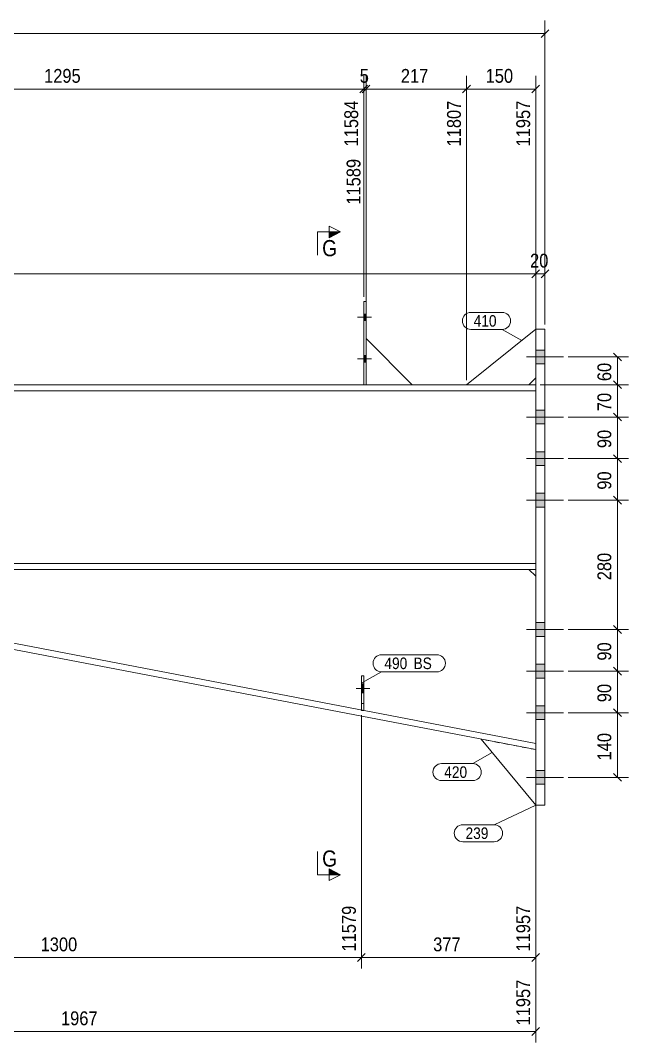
# Model space of a CAD drawing. Header units: millimetres. Extents: x 2 to 1174, y 1 to 825.
# Drawn here: x 876.6 to 1008.3, y 247.8 to 469.1 of the extents above; entities that cross this region are included whole.
import ezdxf

# ---------------------------------------------------------------- set-up
doc = ezdxf.new("R2010")
doc.units = ezdxf.units.MM
for name, pattern in [('XKITLINE00', [0]), ('XKITLINE01', [4, 1, -1, 1, -1]), ('XKITLINE02', [4, 2, -2])]:
    doc.linetypes.add(name, pattern=pattern)
for name, color, linetype, lineweight in [('Bolt', 3, 'Continuous', 0), ('Dimensions', 7, 'Continuous', 0), ('Part', 2, 'Continuous', 0), ('PartMark', 7, 'Continuous', 0), ('Section', 6, 'Continuous', 0)]:
    doc.layers.add(name, color=color, linetype=linetype, lineweight=lineweight)
doc.styles.add('ARIAL', font='ARIAL.TTF')

# ---------------------------------------------------------------- blocks, each defined once
blk = doc.blocks.new('*A11')
at = {"layer": 'Part', "color": 2, "linetype": 'XKITLINE00', "lineweight": 0}
for p, q in [((951.42, 408.22), (950.92, 408.22)), ((950.92, 408.22), (950.92, 390.22)), ((951.42, 390.22), (951.42, 408.22))]:
    blk.add_line(p, q, dxfattribs=at)
at = {"layer": 'Part', "color": 7, "linetype": 'XKITLINE01', "lineweight": 0}
blk.add_line((950.92, 390.22), (951.42, 390.22), dxfattribs=at)
blk = doc.blocks.new('*A12')
at = {"layer": 'Part', "color": 7, "linetype": 'XKITLINE01', "lineweight": 0}
for p, q in [((950.42, 327.19), (950.42, 319.69)), ((950.92, 327.19), (950.42, 327.19)), ((950.92, 319.69), (950.92, 327.19)), ((950.42, 321.19), (950.92, 321.19)), ((950.42, 319.69), (950.92, 319.69))]:
    blk.add_line(p, q, dxfattribs=at)
blk = doc.blocks.new('*A13')
at = {"layer": 'Part', "color": 2, "linetype": 'XKITLINE00', "lineweight": 0}
blk.add_line((961.42, 390.22), (951.42, 400.22), dxfattribs=at)
at = {"layer": 'Part', "color": 7, "linetype": 'XKITLINE01', "lineweight": 0}
for p, q in [((951.42, 400.22), (951.42, 390.22)), ((951.42, 390.22), (961.42, 390.22))]:
    blk.add_line(p, q, dxfattribs=at)
blk = doc.blocks.new('*A35')
at = {"layer": 'Part', "color": 2, "linetype": 'XKITLINE00', "lineweight": 0}
for p, q in [((988.16, 402.22), (973.16, 390.22)), ((986.66, 390.22), (988.16, 391.72))]:
    blk.add_line(p, q, dxfattribs=at)
at = {"layer": 'Part', "color": 7, "linetype": 'XKITLINE01', "lineweight": 0}
for p, q in [((988.16, 391.72), (988.16, 402.22)), ((973.16, 390.22), (986.66, 390.22))]:
    blk.add_line(p, q, dxfattribs=at)
blk = doc.blocks.new('*A36')
at = {"layer": 'Part', "color": 2, "linetype": 'XKITLINE00', "lineweight": 0}
for p, q in [((988.16, 299.22), (988.16, 402.22)), ((988.16, 402.22), (990.16, 402.22)), ((990.16, 402.22), (990.16, 299.22)), ((990.16, 299.22), (988.16, 299.22))]:
    blk.add_line(p, q, dxfattribs=at)
blk = doc.blocks.new('*A37')
at = {"layer": 'Part', "color": 2, "linetype": 'XKITLINE00', "lineweight": 0}
blk.add_line((976.38, 313.48), (988.16, 299.22), dxfattribs=at)
at = {"layer": 'Part', "color": 7, "linetype": 'XKITLINE01', "lineweight": 0}
for p, q in [((988.16, 311.22), (976.38, 313.48)), ((988.16, 299.22), (988.16, 311.22))]:
    blk.add_line(p, q, dxfattribs=at)
blk = doc.blocks.new('*A45')
at = {"layer": 'Part', "color": 2, "linetype": 'XKITLINE00', "lineweight": 0}
for p, q in [((950.92, 327.19), (950.42, 327.19)), ((950.42, 327.19), (950.42, 319.79)), ((950.92, 327.19), (950.92, 319.69))]:
    blk.add_line(p, q, dxfattribs=at)
at = {"layer": 'Part', "color": 7, "linetype": 'XKITLINE01', "lineweight": 0}
for p, q in [((950.42, 321.19), (950.92, 321.19)), ((950.42, 319.69), (950.42, 319.79)), ((950.92, 319.69), (950.42, 319.69))]:
    blk.add_line(p, q, dxfattribs=at)
blk = doc.blocks.new('*A56')
at = {"layer": 'Part', "color": 2, "linetype": 'XKITLINE00', "lineweight": 0}
for p, q in [((791.75, 348.94), (791.99, 350.22)), ((988.16, 312.54), (791.99, 350.22)), ((988.16, 348.76), (986.7, 350.22)), ((988.16, 311.22), (791.75, 348.94))]:
    blk.add_line(p, q, dxfattribs=at)
at = {"layer": 'Part', "color": 7, "linetype": 'XKITLINE01', "lineweight": 0}
for p, q in [((986.7, 350.22), (791.99, 350.22)), ((988.16, 311.22), (988.16, 348.76))]:
    blk.add_line(p, q, dxfattribs=at)
blk = doc.blocks.new('*A59')
at = {"layer": 'Bolt'}
for points in [[(950.92, 405.52), (951.42, 405.52), (951.42, 404.12), (950.92, 404.12)], [(950.92, 405.52), (951.42, 405.52), (951.42, 404.12), (950.92, 404.12)], [(950.92, 396.52), (951.42, 396.52), (951.42, 395.12), (950.92, 395.12)], [(950.92, 396.52), (951.42, 396.52), (951.42, 395.12), (950.92, 395.12)]]:
    blk.add_hatch(color=3, dxfattribs=at).paths.add_polyline_path(points, flags=17)
at = {"layer": 'Bolt', "color": 3, "linetype": 'XKITLINE00', "lineweight": 0}
for p, q in [((951.42, 405.52), (950.92, 405.52)), ((951.42, 405.52), (950.92, 405.52)), ((952.58, 404.82), (949.58, 404.82)), ((952.58, 404.82), (949.58, 404.82)), ((951.42, 404.12), (950.92, 404.12)), ((951.42, 404.12), (950.92, 404.12)), ((951.42, 396.52), (950.92, 396.52)), ((951.42, 396.52), (950.92, 396.52)), ((952.58, 395.82), (949.58, 395.82)), ((952.58, 395.82), (949.58, 395.82)), ((951.42, 395.12), (950.92, 395.12)), ((951.42, 395.12), (950.92, 395.12))]:
    blk.add_line(p, q, dxfattribs=at)
blk = doc.blocks.new('*A60')
at = {"layer": 'Bolt', "color": 3, "linetype": 'XKITLINE02', "lineweight": 0}
for p, q in [((950.92, 325.48), (950.42, 325.48)), ((952.27, 324.49), (949.27, 324.49)), ((950.92, 323.51), (950.42, 323.51))]:
    blk.add_line(p, q, dxfattribs=at)
blk = doc.blocks.new('*A74')
at = {"layer": 'Bolt'}
for points in [[(990.16, 394.72), (988.16, 394.72), (988.16, 397.72), (990.16, 397.72)], [(990.16, 394.72), (988.16, 394.72), (988.16, 397.72), (990.16, 397.72)], [(990.16, 381.72), (988.16, 381.72), (988.16, 384.72), (990.16, 384.72)], [(990.16, 381.72), (988.16, 381.72), (988.16, 384.72), (990.16, 384.72)], [(990.16, 372.72), (988.16, 372.72), (988.16, 375.72), (990.16, 375.72)], [(990.16, 372.72), (988.16, 372.72), (988.16, 375.72), (990.16, 375.72)], [(990.16, 363.72), (988.16, 363.72), (988.16, 366.72), (990.16, 366.72)], [(990.16, 363.72), (988.16, 363.72), (988.16, 366.72), (990.16, 366.72)], [(990.16, 335.72), (988.16, 335.72), (988.16, 338.72), (990.16, 338.72)], [(990.16, 335.72), (988.16, 335.72), (988.16, 338.72), (990.16, 338.72)], [(990.16, 326.72), (988.16, 326.72), (988.16, 329.72), (990.16, 329.72)], [(990.16, 326.72), (988.16, 326.72), (988.16, 329.72), (990.16, 329.72)], [(990.16, 317.72), (988.16, 317.72), (988.16, 320.72), (990.16, 320.72)], [(990.16, 317.72), (988.16, 317.72), (988.16, 320.72), (990.16, 320.72)], [(990.16, 303.72), (988.16, 303.72), (988.16, 306.72), (990.16, 306.72)], [(990.16, 303.72), (988.16, 303.72), (988.16, 306.72), (990.16, 306.72)]]:
    blk.add_hatch(color=3, dxfattribs=at).paths.add_polyline_path(points, flags=17)
at = {"layer": 'Bolt', "color": 3, "linetype": 'XKITLINE00', "lineweight": 0}
for p, q in [((986.16, 396.22), (994.16, 396.22)), ((986.16, 396.22), (994.16, 396.22)), ((988.16, 397.72), (990.16, 397.72)), ((988.16, 397.72), (990.16, 397.72)), ((988.16, 394.72), (990.16, 394.72)), ((988.16, 394.72), (990.16, 394.72)), ((986.16, 383.22), (994.16, 383.22)), ((986.16, 383.22), (994.16, 383.22)), ((988.16, 384.72), (990.16, 384.72)), ((988.16, 384.72), (990.16, 384.72)), ((988.16, 381.72), (990.16, 381.72)), ((988.16, 381.72), (990.16, 381.72)), ((986.16, 374.22), (994.16, 374.22)), ((986.16, 374.22), (994.16, 374.22)), ((988.16, 375.72), (990.16, 375.72)), ((988.16, 375.72), (990.16, 375.72)), ((988.16, 372.72), (990.16, 372.72)), ((988.16, 372.72), (990.16, 372.72)), ((986.16, 365.22), (994.16, 365.22)), ((986.16, 365.22), (994.16, 365.22)), ((988.16, 366.72), (990.16, 366.72)), ((988.16, 366.72), (990.16, 366.72)), ((988.16, 363.72), (990.16, 363.72)), ((988.16, 363.72), (990.16, 363.72)), ((988.16, 338.72), (990.16, 338.72)), ((988.16, 338.72), (990.16, 338.72)), ((986.16, 337.22), (994.16, 337.22)), ((986.16, 337.22), (994.16, 337.22)), ((988.16, 335.72), (990.16, 335.72)), ((988.16, 335.72), (990.16, 335.72)), ((988.16, 329.72), (990.16, 329.72)), ((988.16, 329.72), (990.16, 329.72)), ((986.16, 328.22), (994.16, 328.22)), ((986.16, 328.22), (994.16, 328.22)), ((988.16, 326.72), (990.16, 326.72)), ((988.16, 326.72), (990.16, 326.72)), ((986.16, 319.22), (994.16, 319.22)), ((986.16, 319.22), (994.16, 319.22)), ((988.16, 320.72), (990.16, 320.72)), ((988.16, 320.72), (990.16, 320.72)), ((988.16, 317.72), (990.16, 317.72)), ((988.16, 317.72), (990.16, 317.72)), ((988.16, 306.72), (990.16, 306.72)), ((988.16, 306.72), (990.16, 306.72)), ((986.16, 305.22), (994.16, 305.22)), ((986.16, 305.22), (994.16, 305.22)), ((988.16, 303.72), (990.16, 303.72)), ((988.16, 303.72), (990.16, 303.72))]:
    blk.add_line(p, q, dxfattribs=at)
blk = doc.blocks.new('*A81')
at = {"layer": 'Bolt'}
blk.add_hatch(color=3, dxfattribs=at).paths.add_polyline_path([(950.92, 323.51), (950.42, 323.51), (950.42, 325.48), (950.92, 325.48)], flags=17)
at = {"layer": 'Bolt', "color": 3, "linetype": 'XKITLINE00', "lineweight": 0}
for p, q in [((950.92, 325.48), (950.42, 325.48)), ((952.27, 324.49), (949.27, 324.49)), ((950.92, 323.51), (950.42, 323.51))]:
    blk.add_line(p, q, dxfattribs=at)
blk = doc.blocks.new('*A87')
at = {"layer": 'Part', "color": 2, "linetype": 'XKITLINE00', "lineweight": 0}
for p, q in [((988.16, 390.22), (764.5, 390.22)), ((988.16, 388.92), (764.5, 388.92)), ((764.5, 351.52), (988.16, 351.52)), ((764.5, 350.22), (988.16, 350.22))]:
    blk.add_line(p, q, dxfattribs=at)
at = {"layer": 'Part', "color": 7, "linetype": 'XKITLINE01', "lineweight": 0}
blk.add_line((988.16, 350.22), (988.16, 390.22), dxfattribs=at)
blk = doc.blocks.new('*A228')
at = {"layer": 'Dimensions', "color": 7, "linetype": 'XKITLINE00', "lineweight": 0}
for p, q in [((990.16, 403.22), (990.16, 469.07)), ((991.01, 467.07), (989.31, 465.37)), ((74.23, 466.22), (990.16, 466.22))]:
    blk.add_line(p, q, dxfattribs=at)
at = {"layer": 'Dimensions', "color": 3}
blk.add_point((990.16, 466.22), dxfattribs=at)
blk = doc.blocks.new('*A234')
at = {"layer": 'Dimensions', "color": 7, "linetype": 'XKITLINE00', "lineweight": 0}
for p, q in [((988.16, 391.22), (988.16, 417.07)), ((84.86, 414.22), (988.16, 414.22)), ((989.01, 415.07), (987.31, 413.37))]:
    blk.add_line(p, q, dxfattribs=at)
at = {"layer": 'Dimensions', "color": 3}
blk.add_point((988.16, 414.22), dxfattribs=at)
blk = doc.blocks.new('*A239')
at = {"layer": 'PartMark', "color": 7, "linetype": 'XKITLINE00', "lineweight": 0}
for p, q in [((978.76, 310.6), (974.52, 308.21)), ((967.76, 308.21), (974.52, 308.21)), ((967.76, 304.51), (974.52, 304.51))]:
    blk.add_line(p, q, dxfattribs=at)
for centre, start, end in [((967.76, 306.36), 90, 270), ((974.52, 306.36), 270, 90)]:
    blk.add_arc(centre, 1.85, start, end, dxfattribs=at)
at = {"layer": 'PartMark', "color": 3, "style": 'ARIAL', "width": 0.85}
blk.add_text('420', height=2.5, dxfattribs=at).set_placement((968.36, 305.11))
blk = doc.blocks.new('*A240')
at = {"layer": 'PartMark', "color": 7, "linetype": 'XKITLINE00', "lineweight": 0}
for p, q in [((988.16, 299.22), (979.14, 294.98)), ((972.37, 294.98), (979.14, 294.98)), ((972.37, 291.28), (979.14, 291.28))]:
    blk.add_line(p, q, dxfattribs=at)
for centre, start, end in [((972.37, 293.13), 90, 270), ((979.14, 293.13), 270, 90)]:
    blk.add_arc(centre, 1.85, start, end, dxfattribs=at)
at = {"layer": 'PartMark', "color": 3, "style": 'ARIAL', "width": 0.85}
blk.add_text('239', height=2.5, dxfattribs=at).set_placement((972.97, 291.88))
blk = doc.blocks.new('*A241')
at = {"layer": 'PartMark', "color": 7, "linetype": 'XKITLINE00', "lineweight": 0}
for p, q in [((974.13, 405.88), (980.89, 405.88)), ((974.13, 402.18), (980.89, 402.18)), ((985.13, 399.79), (980.89, 402.18))]:
    blk.add_line(p, q, dxfattribs=at)
for centre, start, end in [((974.13, 404.03), 90, 270), ((980.89, 404.03), 270, 90)]:
    blk.add_arc(centre, 1.85, start, end, dxfattribs=at)
at = {"layer": 'PartMark', "color": 3, "style": 'ARIAL', "width": 0.85}
blk.add_text('410', height=2.5, dxfattribs=at).set_placement((974.73, 402.78))
blk = doc.blocks.new('*A245')
at = {"layer": 'PartMark', "color": 7, "linetype": 'XKITLINE00', "lineweight": 0}
for p, q in [((954.8, 331.76), (966.76, 331.76)), ((950.55, 325.66), (954.8, 328.06)), ((954.8, 328.06), (966.76, 328.06))]:
    blk.add_line(p, q, dxfattribs=at)
for centre, start, end in [((954.8, 329.91), 90, 270), ((966.76, 329.91), 270, 90)]:
    blk.add_arc(centre, 1.85, start, end, dxfattribs=at)
at = {"layer": 'PartMark', "color": 3, "style": 'ARIAL', "width": 0.85}
for s, p in [('490', (955.4, 328.66)), ('BS', (961.71, 328.66))]:
    blk.add_text(s, height=2.5, dxfattribs=at).set_placement(p)
blk = doc.blocks.new('*A252')
at = {"layer": 'Section'}
for points in [[(943.42, 423.28), (945.92, 423.28), (943.42, 422.03)], [(943.42, 285.4), (945.92, 284.15), (943.42, 284.15)]]:
    blk.add_hatch(color=3, dxfattribs=at).paths.add_polyline_path(points, flags=17)
at = {"layer": 'Section', "color": 1, "linetype": 'XKITLINE00', "lineweight": 0}
for p, q in [((940.92, 423.28), (940.92, 418.28)), ((940.92, 423.28), (945.92, 423.28)), ((940.92, 284.15), (940.92, 289.15)), ((940.92, 284.15), (945.92, 284.15))]:
    blk.add_line(p, q, dxfattribs=at)
at = {"layer": 'Section', "color": 3, "linetype": 'XKITLINE00', "lineweight": 0}
for p, q in [((943.42, 422.03), (943.42, 424.53)), ((943.42, 424.53), (945.92, 423.28)), ((945.92, 423.28), (943.42, 422.03)), ((945.92, 284.15), (943.42, 285.4)), ((943.42, 285.4), (943.42, 282.9)), ((945.92, 284.15), (943.42, 282.9))]:
    blk.add_line(p, q, dxfattribs=at)
at = {"layer": 'Section', "color": 7, "style": 'ARIAL', "width": 0.85}
for p in [(941.92, 418.03), (941.92, 285.9)]:
    blk.add_text('G', height=3.5, dxfattribs=at).set_placement(p)
blk = doc.blocks.new('*A286')
at = {"layer": 'Dimensions', "color": 7, "linetype": 'XKITLINE00', "lineweight": 0}
for p, q in [((988.16, 391.22), (988.16, 417.07)), ((990.16, 403.22), (990.16, 417.07)), ((989.01, 415.07), (987.31, 413.37)), ((988.16, 414.22), (990.16, 414.22)), ((991.01, 415.07), (989.31, 413.37))]:
    blk.add_line(p, q, dxfattribs=at)
at = {"layer": 'Dimensions', "color": 3}
for p in [(988.16, 414.22), (990.16, 414.22)]:
    blk.add_point(p, dxfattribs=at)
at = {"layer": 'Dimensions', "color": 3, "style": 'ARIAL', "width": 0.85}
blk.add_text('20', height=3, dxfattribs=at).set_placement((986.94, 415.57))
blk = doc.blocks.new('*A287')
at = {"layer": 'Dimensions', "color": 7, "linetype": 'XKITLINE00', "lineweight": 0}
for p, q in [((791.5, 350.52), (791.5, 247.82)), ((988.16, 349.22), (988.16, 247.82)), ((792.35, 251.07), (790.65, 249.37)), ((791.5, 250.22), (988.16, 250.22)), ((989.01, 251.07), (987.31, 249.37))]:
    blk.add_line(p, q, dxfattribs=at)
at = {"layer": 'Dimensions', "color": 3}
for p in [(791.5, 250.22), (988.16, 250.22)]:
    blk.add_point(p, dxfattribs=at)
at = {"layer": 'Dimensions', "color": 3, "style": 'ARIAL', "width": 0.85}
blk.add_text('11957', height=3, rotation=90.0002, dxfattribs=at).set_placement((986.96, 251.52))
blk.add_text('1967', height=3, dxfattribs=at).set_placement((885.38, 251.57))
blk = doc.blocks.new('*A289')
at = {"layer": 'Dimensions', "color": 7, "linetype": 'XKITLINE00', "lineweight": 0}
for p, q in [((820.42, 350.52), (820.42, 263.82)), ((950.42, 318.69), (950.42, 263.82)), ((821.27, 267.07), (819.58, 265.37)), ((820.42, 266.22), (950.42, 266.22)), ((951.27, 267.07), (949.58, 265.37))]:
    blk.add_line(p, q, dxfattribs=at)
at = {"layer": 'Dimensions', "color": 3}
for p in [(820.42, 266.22), (950.42, 266.22)]:
    blk.add_point(p, dxfattribs=at)
at = {"layer": 'Dimensions', "color": 3, "style": 'ARIAL', "width": 0.85}
blk.add_text('11579', height=3, rotation=90.0002, dxfattribs=at).set_placement((949.22, 267.52))
blk.add_text('1300', height=3, dxfattribs=at).set_placement((880.97, 267.57))
blk = doc.blocks.new('*A290')
at = {"layer": 'Dimensions', "color": 7, "linetype": 'XKITLINE00', "lineweight": 0}
for p, q in [((988.16, 349.22), (988.16, 263.82)), ((950.42, 318.69), (950.42, 263.82)), ((951.27, 267.07), (949.58, 265.37)), ((950.42, 266.22), (988.16, 266.22)), ((989.01, 267.07), (987.31, 265.37))]:
    blk.add_line(p, q, dxfattribs=at)
at = {"layer": 'Dimensions', "color": 3}
for p in [(950.42, 266.22), (988.16, 266.22)]:
    blk.add_point(p, dxfattribs=at)
at = {"layer": 'Dimensions', "color": 3, "style": 'ARIAL', "width": 0.85}
blk.add_text('11957', height=3, rotation=90.0002, dxfattribs=at).set_placement((986.96, 267.52))
blk.add_text('377', height=3, dxfattribs=at).set_placement((965.96, 267.57))
blk = doc.blocks.new('*A294')
at = {"layer": 'Dimensions', "color": 7, "linetype": 'XKITLINE00', "lineweight": 0}
for p, q in [((821.42, 401.22), (821.42, 457.07)), ((950.92, 409.22), (950.92, 457.07)), ((822.27, 455.07), (820.58, 453.37)), ((821.42, 454.22), (950.92, 454.22)), ((951.77, 455.07), (950.08, 453.37))]:
    blk.add_line(p, q, dxfattribs=at)
at = {"layer": 'Dimensions', "color": 3}
for p in [(821.42, 454.22), (950.92, 454.22)]:
    blk.add_point(p, dxfattribs=at)
at = {"layer": 'Dimensions', "color": 3, "style": 'ARIAL', "width": 0.85}
blk.add_text('1295', height=3, dxfattribs=at).set_placement((881.72, 455.57))
blk.add_text('11584', height=3, rotation=90.0002, dxfattribs=at).set_placement((949.72, 441.79))
blk = doc.blocks.new('*A295')
at = {"layer": 'Dimensions', "color": 7, "linetype": 'XKITLINE00', "lineweight": 0}
for p, q in [((950.92, 409.22), (950.92, 457.07)), ((951.42, 401.22), (951.42, 457.07)), ((951.77, 455.07), (950.08, 453.37)), ((952.27, 455.07), (950.58, 453.37)), ((950.92, 454.22), (951.42, 454.22))]:
    blk.add_line(p, q, dxfattribs=at)
at = {"layer": 'Dimensions', "color": 3}
for p in [(950.92, 454.22), (951.42, 454.22)]:
    blk.add_point(p, dxfattribs=at)
at = {"layer": 'Dimensions', "color": 3, "style": 'ARIAL', "width": 0.85}
blk.add_text('5', height=3, dxfattribs=at).set_placement((950.06, 455.57))
blk.add_text('11589', height=3, rotation=90.0002, dxfattribs=at).set_placement((950.22, 429.19))
blk = doc.blocks.new('*A296')
at = {"layer": 'Dimensions', "color": 7, "linetype": 'XKITLINE00', "lineweight": 0}
for p, q in [((951.42, 401.22), (951.42, 457.07)), ((973.16, 391.22), (973.16, 457.07)), ((952.27, 455.07), (950.58, 453.37)), ((951.42, 454.22), (973.16, 454.22)), ((974.01, 455.07), (972.31, 453.37))]:
    blk.add_line(p, q, dxfattribs=at)
at = {"layer": 'Dimensions', "color": 3}
for p in [(951.42, 454.22), (973.16, 454.22)]:
    blk.add_point(p, dxfattribs=at)
at = {"layer": 'Dimensions', "color": 3, "style": 'ARIAL', "width": 0.85}
blk.add_text('217', height=3, dxfattribs=at).set_placement((958.96, 455.57))
blk.add_text('11807', height=3, rotation=90.0002, dxfattribs=at).set_placement((971.96, 441.79))
blk = doc.blocks.new('*A297')
at = {"layer": 'Dimensions', "color": 7, "linetype": 'XKITLINE00', "lineweight": 0}
for p, q in [((973.16, 391.22), (973.16, 457.07)), ((988.16, 391.22), (988.16, 457.07)), ((974.01, 455.07), (972.31, 453.37)), ((973.16, 454.22), (988.16, 454.22)), ((989.01, 455.07), (987.31, 453.37))]:
    blk.add_line(p, q, dxfattribs=at)
at = {"layer": 'Dimensions', "color": 3}
for p in [(973.16, 454.22), (988.16, 454.22)]:
    blk.add_point(p, dxfattribs=at)
at = {"layer": 'Dimensions', "color": 3, "style": 'ARIAL', "width": 0.85}
blk.add_text('150', height=3, dxfattribs=at).set_placement((977.32, 455.57))
blk.add_text('11957', height=3, rotation=90.0002, dxfattribs=at).set_placement((986.96, 441.79))
blk = doc.blocks.new('*A298')
at = {"layer": 'Dimensions', "color": 7, "linetype": 'XKITLINE00', "lineweight": 0}
for p, q in [((995.16, 319.22), (1008.27, 319.22)), ((1005.02, 320.07), (1006.71, 318.37)), ((1005.87, 305.22), (1005.87, 319.22)), ((1005.02, 306.07), (1006.71, 304.37)), ((995.16, 305.22), (1008.27, 305.22))]:
    blk.add_line(p, q, dxfattribs=at)
at = {"layer": 'Dimensions', "color": 3}
for p in [(1005.87, 319.22), (1005.87, 305.22)]:
    blk.add_point(p, dxfattribs=at)
at = {"layer": 'Dimensions', "color": 3, "style": 'ARIAL', "width": 0.85}
blk.add_text('140', height=3, rotation=90.0002, dxfattribs=at).set_placement((1004.52, 308.88))
blk = doc.blocks.new('*A299')
at = {"layer": 'Dimensions', "color": 7, "linetype": 'XKITLINE00', "lineweight": 0}
for p, q in [((995.16, 328.22), (1008.27, 328.22)), ((1005.02, 329.07), (1006.71, 327.37)), ((1005.87, 319.22), (1005.87, 328.22)), ((995.16, 319.22), (1008.27, 319.22)), ((1005.02, 320.07), (1006.71, 318.37))]:
    blk.add_line(p, q, dxfattribs=at)
at = {"layer": 'Dimensions', "color": 3}
for p in [(1005.87, 328.22), (1005.87, 319.22)]:
    blk.add_point(p, dxfattribs=at)
at = {"layer": 'Dimensions', "color": 3, "style": 'ARIAL', "width": 0.85}
blk.add_text('90', height=3, rotation=90.0002, dxfattribs=at).set_placement((1004.52, 321.49))
blk = doc.blocks.new('*A300')
at = {"layer": 'Dimensions', "color": 7, "linetype": 'XKITLINE00', "lineweight": 0}
for p, q in [((995.16, 337.22), (1008.27, 337.22)), ((1005.02, 338.07), (1006.71, 336.37)), ((1005.87, 328.22), (1005.87, 337.22)), ((995.16, 328.22), (1008.27, 328.22)), ((1005.02, 329.07), (1006.71, 327.37))]:
    blk.add_line(p, q, dxfattribs=at)
at = {"layer": 'Dimensions', "color": 3}
for p in [(1005.87, 337.22), (1005.87, 328.22)]:
    blk.add_point(p, dxfattribs=at)
at = {"layer": 'Dimensions', "color": 3, "style": 'ARIAL', "width": 0.85}
blk.add_text('90', height=3, rotation=90.0002, dxfattribs=at).set_placement((1004.52, 330.49))
blk = doc.blocks.new('*A301')
at = {"layer": 'Dimensions', "color": 7, "linetype": 'XKITLINE00', "lineweight": 0}
for p, q in [((995.16, 365.22), (1008.27, 365.22)), ((1005.02, 366.07), (1006.71, 364.37)), ((1005.87, 337.22), (1005.87, 365.22)), ((995.16, 337.22), (1008.27, 337.22)), ((1005.02, 338.07), (1006.71, 336.37))]:
    blk.add_line(p, q, dxfattribs=at)
at = {"layer": 'Dimensions', "color": 3}
for p in [(1005.87, 365.22), (1005.87, 337.22)]:
    blk.add_point(p, dxfattribs=at)
at = {"layer": 'Dimensions', "color": 3, "style": 'ARIAL', "width": 0.85}
blk.add_text('280', height=3, rotation=90.0002, dxfattribs=at).set_placement((1004.52, 347.88))
blk = doc.blocks.new('*A302')
at = {"layer": 'Dimensions', "color": 7, "linetype": 'XKITLINE00', "lineweight": 0}
for p, q in [((995.16, 374.22), (1008.27, 374.22)), ((1005.02, 375.07), (1006.71, 373.37)), ((1005.87, 365.22), (1005.87, 374.22)), ((995.16, 365.22), (1008.27, 365.22)), ((1005.02, 366.07), (1006.71, 364.37))]:
    blk.add_line(p, q, dxfattribs=at)
at = {"layer": 'Dimensions', "color": 3}
for p in [(1005.87, 374.22), (1005.87, 365.22)]:
    blk.add_point(p, dxfattribs=at)
at = {"layer": 'Dimensions', "color": 3, "style": 'ARIAL', "width": 0.85}
blk.add_text('90', height=3, rotation=90.0002, dxfattribs=at).set_placement((1004.52, 367.49))
blk = doc.blocks.new('*A303')
at = {"layer": 'Dimensions', "color": 7, "linetype": 'XKITLINE00', "lineweight": 0}
for p, q in [((995.16, 383.22), (1008.27, 383.22)), ((1005.02, 384.07), (1006.71, 382.37)), ((1005.87, 374.22), (1005.87, 383.22)), ((995.16, 374.22), (1008.27, 374.22)), ((1005.02, 375.07), (1006.71, 373.37))]:
    blk.add_line(p, q, dxfattribs=at)
at = {"layer": 'Dimensions', "color": 3}
for p in [(1005.87, 383.22), (1005.87, 374.22)]:
    blk.add_point(p, dxfattribs=at)
at = {"layer": 'Dimensions', "color": 3, "style": 'ARIAL', "width": 0.85}
blk.add_text('90', height=3, rotation=90.0002, dxfattribs=at).set_placement((1004.52, 376.49))
blk = doc.blocks.new('*A304')
at = {"layer": 'Dimensions', "color": 7, "linetype": 'XKITLINE00', "lineweight": 0}
for p, q in [((989.16, 390.22), (1008.27, 390.22)), ((1005.02, 391.07), (1006.71, 389.37)), ((1005.87, 383.22), (1005.87, 390.22)), ((995.16, 383.22), (1008.27, 383.22)), ((1005.02, 384.07), (1006.71, 382.37))]:
    blk.add_line(p, q, dxfattribs=at)
at = {"layer": 'Dimensions', "color": 3}
for p in [(1005.87, 390.22), (1005.87, 383.22)]:
    blk.add_point(p, dxfattribs=at)
at = {"layer": 'Dimensions', "color": 3, "style": 'ARIAL', "width": 0.85}
blk.add_text('70', height=3, rotation=90.0002, dxfattribs=at).set_placement((1004.52, 384.49))
blk = doc.blocks.new('*A305')
at = {"layer": 'Dimensions', "color": 7, "linetype": 'XKITLINE00', "lineweight": 0}
for p, q in [((995.16, 396.22), (1008.27, 396.22)), ((1005.02, 397.07), (1006.71, 395.37)), ((1005.87, 390.22), (1005.87, 396.22)), ((989.16, 390.22), (1008.27, 390.22)), ((1005.02, 391.07), (1006.71, 389.37))]:
    blk.add_line(p, q, dxfattribs=at)
at = {"layer": 'Dimensions', "color": 3}
for p in [(1005.87, 396.22), (1005.87, 390.22)]:
    blk.add_point(p, dxfattribs=at)
at = {"layer": 'Dimensions', "color": 3, "style": 'ARIAL', "width": 0.85}
blk.add_text('60', height=3, rotation=90.0002, dxfattribs=at).set_placement((1004.52, 390.99))

msp = doc.modelspace()

# ---------------------------------------------------------------- block references
at = {"lineweight": 0}
for name in ['*A228', '*A294', '*A295', '*A296', '*A297', '*A252', '*A234', '*A286', '*A11', '*A59', '*A241', '*A35', '*A36', '*A13', '*A74', '*A305', '*A304', '*A303', '*A302', '*A301', '*A287', '*A56', '*A289', '*A290', '*A300', '*A245', '*A299', '*A60', '*A81', '*A12', '*A45', '*A298', '*A37', '*A239', '*A240']:
    msp.add_blockref(name, (0, 0), dxfattribs=at)
at = {"layer": 'Part', "lineweight": 0}
msp.add_blockref('*A87', (0, 0), dxfattribs=at)

doc.saveas('drawing.dxf')
